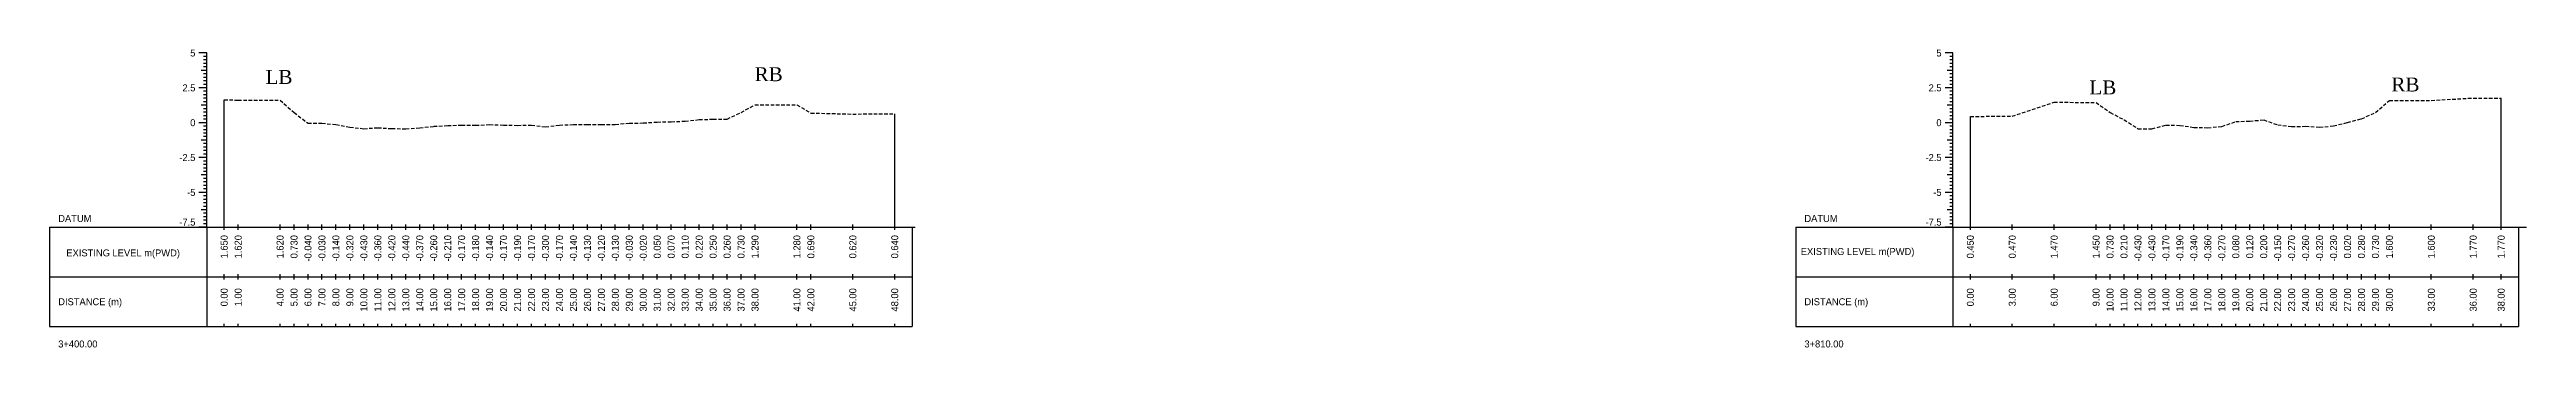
# Model space of a CAD drawing. Header units: inches. Extents: x 4752 to 6808, y -1487 to -426.
# Drawn here: x 6505.8 to 6683.1, y -1361.8 to -1340.4 of the extents above; entities that cross this region are included whole.
import ezdxf
from ezdxf.enums import TextEntityAlignment as Align

# ---------------------------------------------------------------- set-up
doc = ezdxf.new("R2010")
doc.units = ezdxf.units.IN
doc.header["$MEASUREMENT"] = 0
doc.linetypes.add('HIDDEN', pattern=[0.375, 0.25, -0.125])
doc.layers.add('CS_Drawing', color=7, linetype='Continuous')
doc.layers.add('GL', color=3, linetype='HIDDEN')
doc.styles.add('romans', font='romans.shx')

msp = doc.modelspace()

# ---------------------------------------------------------------- linework, layer by layer
at = {"layer": 'CS_Drawing'}
for p, q in [((6517.02, -1340.67), (6516.46, -1340.67)), ((6517.02, -1340.67), (6516.62, -1340.67)), ((6517.02, -1341.92), (6516.62, -1341.92)), ((6517.02, -1340.67), (6516.79, -1340.67)), ((6517.02, -1340.92), (6516.79, -1340.92)), ((6517.02, -1341.17), (6516.79, -1341.17)), ((6517.02, -1341.42), (6516.79, -1341.42)), ((6517.02, -1341.67), (6516.79, -1341.67)), ((6517.02, -1341.92), (6516.79, -1341.92)), ((6517.02, -1342.17), (6516.79, -1342.17)), ((6517.02, -1353.17), (6517.02, -1340.67)), ((6642.02, -1340.67), (6641.46, -1340.67)), ((6642.02, -1340.67), (6641.62, -1340.67)), ((6642.02, -1341.92), (6641.62, -1341.92)), ((6642.02, -1340.67), (6641.79, -1340.67)), ((6642.02, -1340.92), (6641.79, -1340.92)), ((6642.02, -1341.17), (6641.79, -1341.17)), ((6642.02, -1341.42), (6641.79, -1341.42)), ((6642.02, -1341.67), (6641.79, -1341.67)), ((6642.02, -1341.92), (6641.79, -1341.92)), ((6642.02, -1342.17), (6641.79, -1342.17)), ((6642.02, -1353.17), (6642.02, -1340.67)), ((6517.02, -1343.17), (6516.46, -1343.17)), ((6517.02, -1343.17), (6516.62, -1343.17)), ((6517.02, -1342.42), (6516.79, -1342.42)), ((6517.02, -1342.67), (6516.79, -1342.67)), ((6517.02, -1342.92), (6516.79, -1342.92)), ((6517.02, -1343.17), (6516.79, -1343.17)), ((6517.02, -1343.42), (6516.79, -1343.42)), ((6517.02, -1343.67), (6516.79, -1343.67)), ((6517.02, -1343.92), (6516.79, -1343.92)), ((6518.27, -1353.17), (6518.27, -1344.02)), ((6642.02, -1343.17), (6641.46, -1343.17)), ((6642.02, -1343.17), (6641.62, -1343.17)), ((6642.02, -1342.42), (6641.79, -1342.42)), ((6642.02, -1342.67), (6641.79, -1342.67)), ((6642.02, -1342.92), (6641.79, -1342.92)), ((6642.02, -1343.17), (6641.79, -1343.17)), ((6642.02, -1343.42), (6641.79, -1343.42)), ((6642.02, -1343.67), (6641.79, -1343.67)), ((6642.02, -1343.92), (6641.79, -1343.92)), ((6681.27, -1353.17), (6681.27, -1343.9)), ((6517.02, -1345.67), (6516.46, -1345.67)), ((6517.02, -1344.42), (6516.62, -1344.42)), ((6517.02, -1345.67), (6516.62, -1345.67)), ((6517.02, -1344.17), (6516.79, -1344.17)), ((6517.02, -1344.42), (6516.79, -1344.42)), ((6517.02, -1344.67), (6516.79, -1344.67)), ((6517.02, -1344.92), (6516.79, -1344.92)), ((6517.02, -1345.17), (6516.79, -1345.17)), ((6517.02, -1345.42), (6516.79, -1345.42)), ((6517.02, -1345.67), (6516.79, -1345.67)), ((6566.27, -1353.17), (6566.27, -1345.03)), ((6642.02, -1345.67), (6641.46, -1345.67)), ((6642.02, -1344.42), (6641.62, -1344.42)), ((6642.02, -1345.67), (6641.62, -1345.67)), ((6642.02, -1344.17), (6641.79, -1344.17)), ((6642.02, -1344.42), (6641.79, -1344.42)), ((6642.02, -1344.67), (6641.79, -1344.67)), ((6642.02, -1344.92), (6641.79, -1344.92)), ((6642.02, -1345.17), (6641.79, -1345.17)), ((6642.02, -1345.42), (6641.79, -1345.42)), ((6642.02, -1345.67), (6641.79, -1345.67)), ((6643.27, -1353.17), (6643.27, -1345.22)), ((6517.02, -1346.92), (6516.62, -1346.92)), ((6517.02, -1345.92), (6516.79, -1345.92)), ((6517.02, -1346.17), (6516.79, -1346.17)), ((6517.02, -1346.42), (6516.79, -1346.42)), ((6517.02, -1346.67), (6516.79, -1346.67)), ((6517.02, -1346.92), (6516.79, -1346.92)), ((6517.02, -1347.17), (6516.79, -1347.17)), ((6517.02, -1347.42), (6516.79, -1347.42)), ((6642.02, -1346.92), (6641.62, -1346.92)), ((6642.02, -1345.92), (6641.79, -1345.92)), ((6642.02, -1346.17), (6641.79, -1346.17)), ((6642.02, -1346.42), (6641.79, -1346.42)), ((6642.02, -1346.67), (6641.79, -1346.67)), ((6642.02, -1346.92), (6641.79, -1346.92)), ((6642.02, -1347.17), (6641.79, -1347.17)), ((6642.02, -1347.42), (6641.79, -1347.42)), ((6517.02, -1348.17), (6516.46, -1348.17)), ((6517.02, -1348.17), (6516.62, -1348.17)), ((6517.02, -1347.67), (6516.79, -1347.67)), ((6517.02, -1347.92), (6516.79, -1347.92)), ((6517.02, -1348.17), (6516.79, -1348.17)), ((6517.02, -1348.42), (6516.79, -1348.42)), ((6517.02, -1348.67), (6516.79, -1348.67)), ((6517.02, -1348.92), (6516.79, -1348.92)), ((6517.02, -1349.17), (6516.79, -1349.17)), ((6642.02, -1348.17), (6641.46, -1348.17)), ((6642.02, -1348.17), (6641.62, -1348.17)), ((6642.02, -1347.67), (6641.79, -1347.67)), ((6642.02, -1347.92), (6641.79, -1347.92)), ((6642.02, -1348.17), (6641.79, -1348.17)), ((6642.02, -1348.42), (6641.79, -1348.42)), ((6642.02, -1348.67), (6641.79, -1348.67)), ((6642.02, -1348.92), (6641.79, -1348.92)), ((6642.02, -1349.17), (6641.79, -1349.17)), ((6517.02, -1350.67), (6516.46, -1350.67)), ((6517.02, -1349.42), (6516.62, -1349.42)), ((6517.02, -1350.67), (6516.62, -1350.67)), ((6517.02, -1349.42), (6516.79, -1349.42)), ((6517.02, -1349.67), (6516.79, -1349.67)), ((6517.02, -1349.92), (6516.79, -1349.92)), ((6517.02, -1350.17), (6516.79, -1350.17)), ((6517.02, -1350.42), (6516.79, -1350.42)), ((6517.02, -1350.67), (6516.79, -1350.67)), ((6517.02, -1350.92), (6516.79, -1350.92)), ((6642.02, -1350.67), (6641.46, -1350.67)), ((6642.02, -1349.42), (6641.62, -1349.42)), ((6642.02, -1350.67), (6641.62, -1350.67)), ((6642.02, -1349.42), (6641.79, -1349.42)), ((6642.02, -1349.67), (6641.79, -1349.67)), ((6642.02, -1349.92), (6641.79, -1349.92)), ((6642.02, -1350.17), (6641.79, -1350.17)), ((6642.02, -1350.42), (6641.79, -1350.42)), ((6642.02, -1350.67), (6641.79, -1350.67)), ((6642.02, -1350.92), (6641.79, -1350.92)), ((6517.02, -1351.92), (6516.62, -1351.92)), ((6517.02, -1351.17), (6516.79, -1351.17)), ((6517.02, -1351.42), (6516.79, -1351.42)), ((6517.02, -1351.67), (6516.79, -1351.67)), ((6517.02, -1351.92), (6516.79, -1351.92)), ((6517.02, -1352.17), (6516.79, -1352.17)), ((6517.02, -1352.42), (6516.79, -1352.42)), ((6517.02, -1352.67), (6516.79, -1352.67)), ((6642.02, -1351.92), (6641.62, -1351.92)), ((6642.02, -1351.17), (6641.79, -1351.17)), ((6642.02, -1351.42), (6641.79, -1351.42)), ((6642.02, -1351.67), (6641.79, -1351.67)), ((6642.02, -1351.92), (6641.79, -1351.92)), ((6642.02, -1352.17), (6641.79, -1352.17)), ((6642.02, -1352.42), (6641.79, -1352.42)), ((6642.02, -1352.67), (6641.79, -1352.67)), ((6505.77, -1353.17), (6517.02, -1353.17)), ((6505.77, -1353.17), (6505.77, -1360.29)), ((6517.02, -1353.17), (6516.46, -1353.17)), ((6517.02, -1353.17), (6516.62, -1353.17)), ((6517.02, -1352.92), (6516.79, -1352.92)), ((6517.02, -1353.17), (6516.79, -1353.17)), ((6517.02, -1353.17), (6567.52, -1353.17)), ((6517.02, -1353.17), (6517.02, -1360.29)), ((6518.27, -1353.35), (6518.27, -1352.98)), ((6519.27, -1353.35), (6519.27, -1352.98)), ((6522.27, -1353.35), (6522.27, -1352.98)), ((6523.27, -1353.35), (6523.27, -1352.98)), ((6524.27, -1353.35), (6524.27, -1352.98)), ((6525.27, -1353.35), (6525.27, -1352.98)), ((6526.27, -1353.35), (6526.27, -1352.98)), ((6527.27, -1353.35), (6527.27, -1352.98)), ((6528.27, -1353.35), (6528.27, -1352.98)), ((6529.27, -1353.35), (6529.27, -1352.98)), ((6530.27, -1353.35), (6530.27, -1352.98)), ((6531.27, -1353.35), (6531.27, -1352.98)), ((6532.27, -1353.35), (6532.27, -1352.98)), ((6533.27, -1353.35), (6533.27, -1352.98)), ((6534.27, -1353.35), (6534.27, -1352.98)), ((6535.27, -1353.35), (6535.27, -1352.98)), ((6536.27, -1353.35), (6536.27, -1352.98)), ((6537.27, -1353.35), (6537.27, -1352.98)), ((6538.27, -1353.35), (6538.27, -1352.98)), ((6539.27, -1353.35), (6539.27, -1352.98)), ((6540.27, -1353.35), (6540.27, -1352.98)), ((6541.27, -1353.35), (6541.27, -1352.98)), ((6542.27, -1353.35), (6542.27, -1352.98)), ((6543.27, -1353.35), (6543.27, -1352.98)), ((6544.27, -1353.35), (6544.27, -1352.98)), ((6545.27, -1353.35), (6545.27, -1352.98)), ((6546.27, -1353.35), (6546.27, -1352.98)), ((6547.27, -1353.35), (6547.27, -1352.98)), ((6548.27, -1353.35), (6548.27, -1352.98)), ((6549.27, -1353.35), (6549.27, -1352.98)), ((6550.27, -1353.35), (6550.27, -1352.98)), ((6551.27, -1353.35), (6551.27, -1352.98)), ((6552.27, -1353.35), (6552.27, -1352.98)), ((6553.27, -1353.35), (6553.27, -1352.98)), ((6554.27, -1353.35), (6554.27, -1352.98)), ((6555.27, -1353.35), (6555.27, -1352.98)), ((6556.27, -1353.35), (6556.27, -1352.98)), ((6559.27, -1353.35), (6559.27, -1352.98)), ((6560.27, -1353.35), (6560.27, -1352.98)), ((6563.27, -1353.35), (6563.27, -1352.98)), ((6566.27, -1353.35), (6566.27, -1352.98)), ((6567.52, -1353.17), (6567.74, -1353.17)), ((6567.52, -1353.17), (6567.52, -1360.29)), ((6630.77, -1353.17), (6642.02, -1353.17)), ((6630.77, -1353.17), (6630.77, -1360.29)), ((6642.02, -1353.17), (6641.46, -1353.17)), ((6642.02, -1353.17), (6641.62, -1353.17)), ((6642.02, -1352.92), (6641.79, -1352.92)), ((6642.02, -1353.17), (6641.79, -1353.17)), ((6642.02, -1353.17), (6682.52, -1353.17)), ((6642.02, -1353.17), (6642.02, -1360.29)), ((6643.27, -1353.35), (6643.27, -1352.98)), ((6646.27, -1353.35), (6646.27, -1352.98)), ((6649.27, -1353.35), (6649.27, -1352.98)), ((6652.27, -1353.35), (6652.27, -1352.98)), ((6653.27, -1353.35), (6653.27, -1352.98)), ((6654.27, -1353.35), (6654.27, -1352.98)), ((6655.27, -1353.35), (6655.27, -1352.98)), ((6656.27, -1353.35), (6656.27, -1352.98)), ((6657.27, -1353.35), (6657.27, -1352.98)), ((6658.27, -1353.35), (6658.27, -1352.98)), ((6659.27, -1353.35), (6659.27, -1352.98)), ((6660.27, -1353.35), (6660.27, -1352.98)), ((6661.27, -1353.35), (6661.27, -1352.98)), ((6662.27, -1353.35), (6662.27, -1352.98)), ((6663.27, -1353.35), (6663.27, -1352.98)), ((6664.27, -1353.35), (6664.27, -1352.98)), ((6665.27, -1353.35), (6665.27, -1352.98)), ((6666.27, -1353.35), (6666.27, -1352.98)), ((6667.27, -1353.35), (6667.27, -1352.98)), ((6668.27, -1353.35), (6668.27, -1352.98)), ((6669.27, -1353.35), (6669.27, -1352.98)), ((6670.27, -1353.35), (6670.27, -1352.98)), ((6671.27, -1353.35), (6671.27, -1352.98)), ((6672.27, -1353.35), (6672.27, -1352.98)), ((6673.27, -1353.35), (6673.27, -1352.98)), ((6676.27, -1353.35), (6676.27, -1352.98)), ((6679.27, -1353.35), (6679.27, -1352.98)), ((6681.27, -1353.35), (6681.27, -1352.98)), ((6682.52, -1353.17), (6683.08, -1353.17)), ((6682.52, -1353.17), (6682.91, -1353.17)), ((6682.52, -1353.17), (6682.74, -1353.17)), ((6682.52, -1353.17), (6682.52, -1360.29)), ((6505.77, -1356.73), (6517.02, -1356.73)), ((6517.02, -1356.73), (6567.52, -1356.73)), ((6517.02, -1356.73), (6567.52, -1356.73)), ((6518.27, -1356.92), (6518.27, -1356.54)), ((6519.27, -1356.92), (6519.27, -1356.54)), ((6522.27, -1356.92), (6522.27, -1356.54)), ((6523.27, -1356.92), (6523.27, -1356.54)), ((6524.27, -1356.92), (6524.27, -1356.54)), ((6525.27, -1356.92), (6525.27, -1356.54)), ((6526.27, -1356.92), (6526.27, -1356.54)), ((6527.27, -1356.92), (6527.27, -1356.54)), ((6528.27, -1356.92), (6528.27, -1356.54)), ((6529.27, -1356.92), (6529.27, -1356.54)), ((6530.27, -1356.92), (6530.27, -1356.54)), ((6531.27, -1356.92), (6531.27, -1356.54)), ((6532.27, -1356.92), (6532.27, -1356.54)), ((6533.27, -1356.92), (6533.27, -1356.54)), ((6534.27, -1356.92), (6534.27, -1356.54)), ((6535.27, -1356.92), (6535.27, -1356.54)), ((6536.27, -1356.92), (6536.27, -1356.54)), ((6537.27, -1356.92), (6537.27, -1356.54)), ((6538.27, -1356.92), (6538.27, -1356.54)), ((6539.27, -1356.92), (6539.27, -1356.54)), ((6540.27, -1356.92), (6540.27, -1356.54)), ((6541.27, -1356.92), (6541.27, -1356.54)), ((6542.27, -1356.92), (6542.27, -1356.54)), ((6543.27, -1356.92), (6543.27, -1356.54)), ((6544.27, -1356.92), (6544.27, -1356.54)), ((6545.27, -1356.92), (6545.27, -1356.54)), ((6546.27, -1356.92), (6546.27, -1356.54)), ((6547.27, -1356.92), (6547.27, -1356.54)), ((6548.27, -1356.92), (6548.27, -1356.54)), ((6549.27, -1356.92), (6549.27, -1356.54)), ((6550.27, -1356.92), (6550.27, -1356.54)), ((6551.27, -1356.92), (6551.27, -1356.54)), ((6552.27, -1356.92), (6552.27, -1356.54)), ((6553.27, -1356.92), (6553.27, -1356.54)), ((6554.27, -1356.92), (6554.27, -1356.54)), ((6555.27, -1356.92), (6555.27, -1356.54)), ((6556.27, -1356.92), (6556.27, -1356.54)), ((6559.27, -1356.92), (6559.27, -1356.54)), ((6560.27, -1356.92), (6560.27, -1356.54)), ((6563.27, -1356.92), (6563.27, -1356.54)), ((6566.27, -1356.92), (6566.27, -1356.54)), ((6630.77, -1356.73), (6642.02, -1356.73)), ((6642.02, -1356.73), (6682.52, -1356.73)), ((6642.02, -1356.73), (6682.52, -1356.73)), ((6643.27, -1356.92), (6643.27, -1356.54)), ((6646.27, -1356.92), (6646.27, -1356.54)), ((6649.27, -1356.92), (6649.27, -1356.54)), ((6652.27, -1356.92), (6652.27, -1356.54)), ((6653.27, -1356.92), (6653.27, -1356.54)), ((6654.27, -1356.92), (6654.27, -1356.54)), ((6655.27, -1356.92), (6655.27, -1356.54)), ((6656.27, -1356.92), (6656.27, -1356.54)), ((6657.27, -1356.92), (6657.27, -1356.54)), ((6658.27, -1356.92), (6658.27, -1356.54)), ((6659.27, -1356.92), (6659.27, -1356.54)), ((6660.27, -1356.92), (6660.27, -1356.54)), ((6661.27, -1356.92), (6661.27, -1356.54)), ((6662.27, -1356.92), (6662.27, -1356.54)), ((6663.27, -1356.92), (6663.27, -1356.54)), ((6664.27, -1356.92), (6664.27, -1356.54)), ((6665.27, -1356.92), (6665.27, -1356.54)), ((6666.27, -1356.92), (6666.27, -1356.54)), ((6667.27, -1356.92), (6667.27, -1356.54)), ((6668.27, -1356.92), (6668.27, -1356.54)), ((6669.27, -1356.92), (6669.27, -1356.54)), ((6670.27, -1356.92), (6670.27, -1356.54)), ((6671.27, -1356.92), (6671.27, -1356.54)), ((6672.27, -1356.92), (6672.27, -1356.54)), ((6673.27, -1356.92), (6673.27, -1356.54)), ((6676.27, -1356.92), (6676.27, -1356.54)), ((6679.27, -1356.92), (6679.27, -1356.54)), ((6681.27, -1356.92), (6681.27, -1356.54)), ((6505.77, -1360.29), (6517.02, -1360.29)), ((6517.02, -1360.29), (6567.52, -1360.29)), ((6518.27, -1360.29), (6518.27, -1360.1)), ((6519.27, -1360.29), (6519.27, -1360.1)), ((6522.27, -1360.29), (6522.27, -1360.1)), ((6523.27, -1360.29), (6523.27, -1360.1)), ((6524.27, -1360.29), (6524.27, -1360.1)), ((6525.27, -1360.29), (6525.27, -1360.1)), ((6526.27, -1360.29), (6526.27, -1360.1)), ((6527.27, -1360.29), (6527.27, -1360.1)), ((6528.27, -1360.29), (6528.27, -1360.1)), ((6529.27, -1360.29), (6529.27, -1360.1)), ((6530.27, -1360.29), (6530.27, -1360.1)), ((6531.27, -1360.29), (6531.27, -1360.1)), ((6532.27, -1360.29), (6532.27, -1360.1)), ((6533.27, -1360.29), (6533.27, -1360.1)), ((6534.27, -1360.29), (6534.27, -1360.1)), ((6535.27, -1360.29), (6535.27, -1360.1)), ((6536.27, -1360.29), (6536.27, -1360.1)), ((6537.27, -1360.29), (6537.27, -1360.1)), ((6538.27, -1360.29), (6538.27, -1360.1)), ((6539.27, -1360.29), (6539.27, -1360.1)), ((6540.27, -1360.29), (6540.27, -1360.1)), ((6541.27, -1360.29), (6541.27, -1360.1)), ((6542.27, -1360.29), (6542.27, -1360.1)), ((6543.27, -1360.29), (6543.27, -1360.1)), ((6544.27, -1360.29), (6544.27, -1360.1)), ((6545.27, -1360.29), (6545.27, -1360.1)), ((6546.27, -1360.29), (6546.27, -1360.1)), ((6547.27, -1360.29), (6547.27, -1360.1)), ((6548.27, -1360.29), (6548.27, -1360.1)), ((6549.27, -1360.29), (6549.27, -1360.1)), ((6550.27, -1360.29), (6550.27, -1360.1)), ((6551.27, -1360.29), (6551.27, -1360.1)), ((6552.27, -1360.29), (6552.27, -1360.1)), ((6553.27, -1360.29), (6553.27, -1360.1)), ((6554.27, -1360.29), (6554.27, -1360.1)), ((6555.27, -1360.29), (6555.27, -1360.1)), ((6556.27, -1360.29), (6556.27, -1360.1)), ((6559.27, -1360.29), (6559.27, -1360.1)), ((6560.27, -1360.29), (6560.27, -1360.1)), ((6563.27, -1360.29), (6563.27, -1360.1)), ((6566.27, -1360.29), (6566.27, -1360.1)), ((6630.77, -1360.29), (6642.02, -1360.29)), ((6642.02, -1360.29), (6682.52, -1360.29)), ((6643.27, -1360.29), (6643.27, -1360.1)), ((6646.27, -1360.29), (6646.27, -1360.1)), ((6649.27, -1360.29), (6649.27, -1360.1)), ((6652.27, -1360.29), (6652.27, -1360.1)), ((6653.27, -1360.29), (6653.27, -1360.1)), ((6654.27, -1360.29), (6654.27, -1360.1)), ((6655.27, -1360.29), (6655.27, -1360.1)), ((6656.27, -1360.29), (6656.27, -1360.1)), ((6657.27, -1360.29), (6657.27, -1360.1)), ((6658.27, -1360.29), (6658.27, -1360.1)), ((6659.27, -1360.29), (6659.27, -1360.1)), ((6660.27, -1360.29), (6660.27, -1360.1)), ((6661.27, -1360.29), (6661.27, -1360.1)), ((6662.27, -1360.29), (6662.27, -1360.1)), ((6663.27, -1360.29), (6663.27, -1360.1)), ((6664.27, -1360.29), (6664.27, -1360.1)), ((6665.27, -1360.29), (6665.27, -1360.1)), ((6666.27, -1360.29), (6666.27, -1360.1)), ((6667.27, -1360.29), (6667.27, -1360.1)), ((6668.27, -1360.29), (6668.27, -1360.1)), ((6669.27, -1360.29), (6669.27, -1360.1)), ((6670.27, -1360.29), (6670.27, -1360.1)), ((6671.27, -1360.29), (6671.27, -1360.1)), ((6672.27, -1360.29), (6672.27, -1360.1)), ((6673.27, -1360.29), (6673.27, -1360.1)), ((6676.27, -1360.29), (6676.27, -1360.1)), ((6679.27, -1360.29), (6679.27, -1360.1)), ((6681.27, -1360.29), (6681.27, -1360.1))]:
    msp.add_line(p, q, dxfattribs=at)
at = {"layer": 'GL'}
for points in [[(6518.27, -1344.02), (6519.27, -1344.05), (6522.27, -1344.05), (6523.27, -1344.94), (6524.27, -1345.71), (6525.27, -1345.7), (6526.27, -1345.81), (6527.27, -1345.99), (6528.27, -1346.1), (6529.27, -1346.03), (6530.27, -1346.09), (6531.27, -1346.11), (6532.27, -1346.04), (6533.27, -1345.93), (6534.27, -1345.88), (6535.27, -1345.84), (6536.27, -1345.85), (6537.27, -1345.81), (6538.27, -1345.84), (6539.27, -1345.86), (6540.27, -1345.84), (6541.27, -1345.97), (6542.27, -1345.84), (6543.27, -1345.81), (6544.27, -1345.8), (6545.27, -1345.79), (6546.27, -1345.8), (6547.27, -1345.7), (6548.27, -1345.69), (6549.27, -1345.62), (6550.27, -1345.6), (6551.27, -1345.56), (6552.27, -1345.45), (6553.27, -1345.42), (6554.27, -1345.41), (6555.27, -1344.94), (6556.27, -1344.38), (6559.27, -1344.39), (6560.27, -1344.98), (6563.27, -1345.05), (6566.27, -1345.03)], [(6643.27, -1345.22), (6646.27, -1345.2), (6649.27, -1344.2), (6652.27, -1344.22), (6653.27, -1344.94), (6654.27, -1345.46), (6655.27, -1346.1), (6656.27, -1346.1), (6657.27, -1345.84), (6658.27, -1345.86), (6659.27, -1346.01), (6660.27, -1346.03), (6661.27, -1345.94), (6662.27, -1345.59), (6663.27, -1345.55), (6664.27, -1345.47), (6665.27, -1345.82), (6666.27, -1345.94), (6667.27, -1345.93), (6668.27, -1345.99), (6669.27, -1345.9), (6670.27, -1345.65), (6671.27, -1345.39), (6672.27, -1344.94), (6673.27, -1344.07), (6676.27, -1344.07), (6679.27, -1343.9), (6681.27, -1343.9)]]:
    msp.add_lwpolyline(points, dxfattribs=at)

# ---------------------------------------------------------------- texts
at = {"char_height": 1, "width": 325.847, "attachment_point": 1, "style": 'romans'}
for s, insert in [('{\\fTimes New Roman|b0|i0|c0|p18;LB}', (6521.23, -1341.89)), ('\\pi-1,l1;{\\fTimes New Roman|b0|i0|c0|p18;RB}', (6556.24, -1341.69)), ('{\\fTimes New Roman|b0|i0|c0|p18;LB}', (6651.79, -1342.64)), ('\\pi-1,l1;{\\fTimes New Roman|b0|i0|c0|p18;RB}', (6673.41, -1342.43))]:
    msp.add_mtext(s, dxfattribs=dict(at, insert=insert))
at = {"layer": 'CS_Drawing'}
for s, p in [('5', (6516.21, -1340.67)), ('5', (6641.21, -1340.67)), ('2.5', (6516.21, -1343.17)), ('2.5', (6641.21, -1343.17)), ('0', (6516.21, -1345.67)), ('0', (6641.21, -1345.67)), ('-2.5', (6516.21, -1348.17)), ('-2.5', (6641.21, -1348.17)), ('-5', (6516.21, -1350.67)), ('-5', (6641.21, -1350.67))]:
    msp.add_text(s, height=0.5, dxfattribs=at).set_placement(p, align=Align.MIDDLE_RIGHT)
for s, p in [('DATUM', (6506.39, -1352.54)), ('DATUM', (6631.39, -1352.54)), ('EXISTING LEVEL m(PWD)', (6631.13, -1354.91)), ('EXISTING LEVEL m(PWD)', (6506.97, -1355.01)), ('DISTANCE (m)', (6506.39, -1358.51)), ('DISTANCE (m)', (6631.39, -1358.51)), ('3+400.00', (6506.39, -1361.54)), ('3+810.00', (6631.39, -1361.54))]:
    msp.add_text(s, height=0.5, dxfattribs=at).set_placement(p, align=Align.MIDDLE_LEFT)
for p in [(6516.21, -1353.05), (6641.21, -1353.05)]:
    msp.add_text('-7.5', height=0.5, dxfattribs=at).set_placement(p, align=Align.RIGHT)
for s, p in [('1.650', (6518.27, -1353.73)), ('1.620', (6519.27, -1353.73)), ('1.620', (6522.27, -1353.73)), ('0.730', (6523.27, -1353.73)), ('-0.040', (6524.27, -1353.73)), ('-0.030', (6525.27, -1353.73)), ('-0.140', (6526.27, -1353.73)), ('-0.320', (6527.27, -1353.73)), ('-0.430', (6528.27, -1353.73)), ('-0.360', (6529.27, -1353.73)), ('-0.420', (6530.27, -1353.73)), ('-0.440', (6531.27, -1353.73)), ('-0.370', (6532.27, -1353.73)), ('-0.260', (6533.27, -1353.73)), ('-0.210', (6534.27, -1353.73)), ('-0.170', (6535.27, -1353.73)), ('-0.180', (6536.27, -1353.73)), ('-0.140', (6537.27, -1353.73)), ('-0.170', (6538.27, -1353.73)), ('-0.190', (6539.27, -1353.73)), ('-0.170', (6540.27, -1353.73)), ('-0.300', (6541.27, -1353.73)), ('-0.170', (6542.27, -1353.73)), ('-0.140', (6543.27, -1353.73)), ('-0.130', (6544.27, -1353.73)), ('-0.120', (6545.27, -1353.73)), ('-0.130', (6546.27, -1353.73)), ('-0.030', (6547.27, -1353.73)), ('-0.020', (6548.27, -1353.73)), ('0.050', (6549.27, -1353.73)), ('0.070', (6550.27, -1353.73)), ('0.110', (6551.27, -1353.73)), ('0.220', (6552.27, -1353.73)), ('0.250', (6553.27, -1353.73)), ('0.260', (6554.27, -1353.73)), ('0.730', (6555.27, -1353.73)), ('1.290', (6556.27, -1353.73)), ('1.280', (6559.27, -1353.73)), ('0.690', (6560.27, -1353.73)), ('0.620', (6563.27, -1353.73)), ('0.640', (6566.27, -1353.73)), ('0.450', (6643.27, -1353.73)), ('0.470', (6646.27, -1353.73)), ('1.470', (6649.27, -1353.73)), ('1.450', (6652.27, -1353.73)), ('0.730', (6653.27, -1353.73)), ('0.210', (6654.27, -1353.73)), ('-0.430', (6655.27, -1353.73)), ('-0.430', (6656.27, -1353.73)), ('-0.170', (6657.27, -1353.73)), ('-0.190', (6658.27, -1353.73)), ('-0.340', (6659.27, -1353.73)), ('-0.360', (6660.27, -1353.73)), ('-0.270', (6661.27, -1353.73)), ('0.080', (6662.27, -1353.73)), ('0.120', (6663.27, -1353.73)), ('0.200', (6664.27, -1353.73)), ('-0.150', (6665.27, -1353.73)), ('-0.270', (6666.27, -1353.73)), ('-0.260', (6667.27, -1353.73)), ('-0.320', (6668.27, -1353.73)), ('-0.230', (6669.27, -1353.73)), ('0.020', (6670.27, -1353.73)), ('0.280', (6671.27, -1353.73)), ('0.730', (6672.27, -1353.73)), ('1.600', (6673.27, -1353.73)), ('1.600', (6676.27, -1353.73)), ('1.770', (6679.27, -1353.73)), ('1.770', (6681.27, -1353.73)), ('0.00', (6518.27, -1357.54)), ('1.00', (6519.27, -1357.54)), ('4.00', (6522.27, -1357.54)), ('5.00', (6523.27, -1357.54)), ('6.00', (6524.27, -1357.54)), ('7.00', (6525.27, -1357.54)), ('8.00', (6526.27, -1357.54)), ('9.00', (6527.27, -1357.54)), ('10.00', (6528.27, -1357.54)), ('11.00', (6529.27, -1357.54)), ('12.00', (6530.27, -1357.54)), ('13.00', (6531.27, -1357.54)), ('14.00', (6532.27, -1357.54)), ('15.00', (6533.27, -1357.54)), ('16.00', (6534.27, -1357.54)), ('17.00', (6535.27, -1357.54)), ('18.00', (6536.27, -1357.54)), ('19.00', (6537.27, -1357.54)), ('20.00', (6538.27, -1357.54)), ('21.00', (6539.27, -1357.54)), ('22.00', (6540.27, -1357.54)), ('23.00', (6541.27, -1357.54)), ('24.00', (6542.27, -1357.54)), ('25.00', (6543.27, -1357.54)), ('26.00', (6544.27, -1357.54)), ('27.00', (6545.27, -1357.54)), ('28.00', (6546.27, -1357.54)), ('29.00', (6547.27, -1357.54)), ('30.00', (6548.27, -1357.54)), ('31.00', (6549.27, -1357.54)), ('32.00', (6550.27, -1357.54)), ('33.00', (6551.27, -1357.54)), ('34.00', (6552.27, -1357.54)), ('35.00', (6553.27, -1357.54)), ('36.00', (6554.27, -1357.54)), ('37.00', (6555.27, -1357.54)), ('38.00', (6556.27, -1357.54)), ('41.00', (6559.27, -1357.54)), ('42.00', (6560.27, -1357.54)), ('45.00', (6563.27, -1357.54)), ('48.00', (6566.27, -1357.54)), ('0.00', (6643.27, -1357.54)), ('3.00', (6646.27, -1357.54)), ('6.00', (6649.27, -1357.54)), ('9.00', (6652.27, -1357.54)), ('10.00', (6653.27, -1357.54)), ('11.00', (6654.27, -1357.54)), ('12.00', (6655.27, -1357.54)), ('13.00', (6656.27, -1357.54)), ('14.00', (6657.27, -1357.54)), ('15.00', (6658.27, -1357.54)), ('16.00', (6659.27, -1357.54)), ('17.00', (6660.27, -1357.54)), ('18.00', (6661.27, -1357.54)), ('19.00', (6662.27, -1357.54)), ('20.00', (6663.27, -1357.54)), ('21.00', (6664.27, -1357.54)), ('22.00', (6665.27, -1357.54)), ('23.00', (6666.27, -1357.54)), ('24.00', (6667.27, -1357.54)), ('25.00', (6668.27, -1357.54)), ('26.00', (6669.27, -1357.54)), ('27.00', (6670.27, -1357.54)), ('28.00', (6671.27, -1357.54)), ('29.00', (6672.27, -1357.54)), ('30.00', (6673.27, -1357.54)), ('33.00', (6676.27, -1357.54)), ('36.00', (6679.27, -1357.54)), ('38.00', (6681.27, -1357.54))]:
    msp.add_text(s, height=0.5, rotation=90, dxfattribs=at).set_placement(p, align=Align.MIDDLE_RIGHT)

doc.saveas('drawing.dxf')
